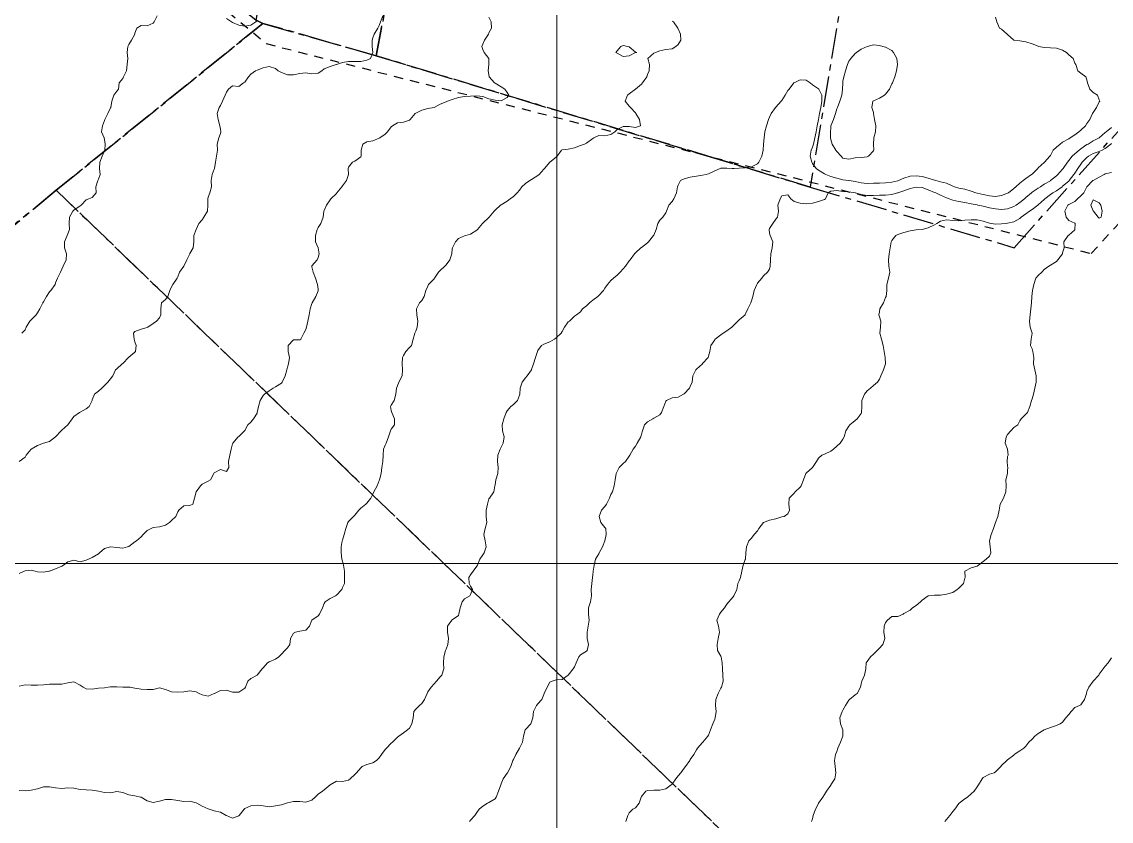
# Model space of a CAD drawing. Header units: centimetres. Extents: x 0 to 642158, y -847 to 649707.
# Drawn here: x 617723 to 617812.2, y 621366.3 to 621431.8 of the extents above; entities that cross this region are included whole.
import ezdxf

# ---------------------------------------------------------------- set-up
doc = ezdxf.new("R2010")
doc.units = ezdxf.units.CM
doc.header["$MEASUREMENT"] = 0
doc.linetypes.add('CENTERX2', pattern=[4, 2.5, -0.5, 0.5, -0.5])
doc.linetypes.add('JIS_02_0.7', pattern=[1.35, 0.75, -0.6])
for name, color, linetype, lineweight in [('MEV_grille', 254, 'Continuous', 9), ('WAL_parcellaire agricole', 7, 'JIS_02_0.7', 25), ('WAL_topographie 0.5', 253, 'Continuous', 20)]:
    doc.layers.add(name, color=color, linetype=linetype, lineweight=lineweight)
doc.layers.add('SPW_parcellaire cadastral', color=7, linetype='CENTERX2', lineweight=25, true_color=0xff0542)

# ---------------------------------------------------------------- blocks, each defined once
blk = doc.blocks.new('*U114')
at = {"layer": 'MEV_grille', "transparency": 33554687}
blk.add_lwpolyline([(-1338.461, 0), (1338.461, 0)], dxfattribs=at)
blk = doc.blocks.new('*U115')
at = {"layer": 'MEV_grille', "color": 0, "linetype": 'ByBlock', "lineweight": -2, "transparency": 16777216}
blk.add_blockref('*U114', (0, -1000), dxfattribs=at)
blk = doc.blocks.new('*U112')
at = {"layer": 'MEV_grille', "transparency": 33554687}
blk.add_lwpolyline([(0, 1825.476), (0, -1825.476)], dxfattribs=at)
blk = doc.blocks.new('*U113')
at = {"layer": 'MEV_grille', "color": 0, "linetype": 'ByBlock', "lineweight": -2, "transparency": 16777216}
blk.add_blockref('*U112', (2400, 0), dxfattribs=at)

msp = doc.modelspace()

# ---------------------------------------------------------------- linework, layer by layer
at = {"layer": 'SPW_parcellaire cadastral'}
for points in [[(617754.689, 621443.089), (617752.017, 621428.975), (617742.731, 621431.634), (617742.167, 621431.889), (617748.079, 621462.241), (617748.593, 621464.71), (617749.503, 621469.075), (617752.444, 621483.532), (617753.226, 621487.818), (617763.128, 621485.878), (617762.247, 621481.616), (617760.211, 621471.358), (617759.829, 621469.886), (617756.803, 621454.995), (617756.2, 621451.728), (617754.689, 621443.089)], [(617728.455, 621442.869), (617732.699, 621439.589), (617737.382, 621435.773), (617742.167, 621431.889), (617742.731, 621431.634), (617725.797, 621417.96), (617686.905, 621385.935), (617671.264, 621373.869), (617638.572, 621396.229), (617639.856, 621397.73), (617646.887, 621405.946), (617656.813, 621417.441), (617695.568, 621458.837), (617698.37, 621461.641), (617701.863, 621465.002), (617707.053, 621460.58), (617728.455, 621442.869)], [(617790.399, 621435.162), (617787.555, 621418.224), (617752.017, 621428.975), (617754.689, 621443.089), (617762.453, 621441.446), (617762.355, 621440.907), (617784.017, 621436.372), (617790.399, 621435.162)], [(617816.476, 621424.898), (617824.508, 621422.923), (617835.723, 621420.454), (617825.541, 621409.239), (617873.84, 621362.678), (617865.111, 621360.284), (617852.456, 621347.075), (617846.28, 621339.575), (617837.643, 621329.177), (617835.251, 621327.391), (617833.282, 621314.509), (617725.797, 621417.96), (617742.731, 621431.634), (617752.017, 621428.975), (617787.555, 621418.224), (617804.281, 621413.257), (617815.004, 621425.259), (617816.184, 621424.984), (617816.476, 621424.898)], [(617833.282, 621314.509), (617831.385, 621309.286), (617826.794, 621300.171), (617819.413, 621291.278), (617807.259, 621275.414), (617686.905, 621385.935), (617725.797, 621417.96), (617833.282, 621314.509)]]:
    msp.add_lwpolyline(points, dxfattribs=at)
at = {"layer": 'WAL_parcellaire agricole'}
msp.add_lwpolyline([(617639.105, 621395.562), (617701.546, 621464.593), (617743, 621429.973), (617810.601, 621412.782), (617820.3, 621423.383), (617863.4, 621413.488), (617857.807, 621359.988), (617848.475, 621344.987), (617838.11, 621335.685), (617831.41, 621334.285), (617828.01, 621331.684), (617829.313, 621312.985), (617819.815, 621297.65), (617804.15, 621279.649), (617798.652, 621284.58), (617770.147, 621309.644), (617708.807, 621366.47), (617686.805, 621384.967), (617679.506, 621377.967), (617672.807, 621373.966), (617639.105, 621395.562)], dxfattribs=at)
at = {"layer": 'WAL_topographie 0.5'}
for points in [[(617752.566, 621432.25), (617752.372, 621431.75), (617752.25, 621431.45), (617752.152, 621431.25), (617751.854, 621430.75), (617751.75, 621430.452), (617751.675, 621430.25), (617751.684, 621429.75), (617751.741, 621429.25), (617751.537, 621428.75), (617751.25, 621428.607), (617750.75, 621428.515), (617750.25, 621428.496), (617749.75, 621428.503), (617749.25, 621428.429), (617748.75, 621428.256), (617748.724, 621428.25), (617748.25, 621428.089), (617747.75, 621427.897), (617747.547, 621427.75), (617747.25, 621427.554), (617746.75, 621427.496), (617746.25, 621427.57), (617745.75, 621427.523), (617745.25, 621427.407), (617744.75, 621427.426), (617744.25, 621427.613), (617743.992, 621427.75), (617743.75, 621427.945), (617743.25, 621428.089), (617742.75, 621427.983), (617742.25, 621427.803), (617742.125, 621427.75), (617741.75, 621427.477), (617741.55, 621427.25), (617741.25, 621426.821), (617741.146, 621426.75), (617740.75, 621426.471), (617740.25, 621426.508), (617739.91, 621426.25), (617739.75, 621426), (617739.642, 621425.75), (617739.417, 621425.25), (617739.25, 621424.917), (617739.146, 621424.75), (617738.983, 621424.25), (617739.065, 621423.75), (617739.214, 621423.25), (617739.25, 621422.964), (617739.275, 621422.75), (617739.25, 621422.614), (617739.107, 621422.25), (617738.97, 621421.75), (617739.01, 621421.25), (617738.917, 621420.75), (617738.845, 621420.25), (617738.771, 621419.75), (617738.75, 621419.694), (617738.576, 621419.25), (617738.49, 621418.75), (617738.522, 621418.25), (617738.393, 621417.75), (617738.25, 621417.397), (617738.205, 621417.25), (617738.214, 621416.75), (617738.183, 621416.25), (617737.88, 621415.75), (617737.75, 621415.526), (617737.474, 621415.25), (617737.25, 621414.75), (617737.25, 621414.75), (617737.083, 621414.25), (617737.063, 621413.75), (617737.018, 621413.25), (617736.75, 621412.772), (617736.736, 621412.75), (617736.495, 621412.25), (617736.25, 621411.75), (617736.25, 621411.75), (617735.896, 621411.25), (617735.75, 621410.882), (617735.693, 621410.75), (617735.345, 621410.25), (617735.25, 621410.056), (617735.112, 621409.75), (617734.935, 621409.25), (617734.75, 621409.012), (617734.426, 621408.75), (617734.356, 621408.25), (617734.36, 621407.75), (617734.25, 621407.513), (617734.023, 621407.25), (617733.75, 621407.056), (617733.298, 621406.75), (617733.25, 621406.715), (617732.75, 621406.576), (617732.25, 621406.385), (617732.125, 621406.25), (617732.188, 621405.75), (617732.25, 621405.544), (617732.356, 621405.25), (617732.297, 621404.75), (617732.25, 621404.709), (617731.75, 621404.284), (617731.722, 621404.25), (617731.25, 621403.778), (617731.206, 621403.75), (617730.75, 621403.32), (617730.661, 621403.25), (617730.43, 621402.75), (617730.25, 621402.513), (617730.033, 621402.25), (617729.75, 621401.979), (617729.53, 621401.75), (617729.25, 621401.491), (617728.94, 621401.25), (617728.75, 621400.806), (617728.731, 621400.75), (617728.488, 621400.25), (617728.25, 621400.05), (617727.75, 621399.776), (617727.71, 621399.75), (617727.25, 621399.439), (617727.091, 621399.25), (617726.75, 621398.75), (617726.75, 621398.75), (617726.25, 621398.321), (617726.191, 621398.25), (617725.75, 621397.75), (617725.75, 621397.75), (617725.25, 621397.378), (617724.75, 621397.25), (617724.75, 621397.25), (617724.25, 621397.063), (617723.75, 621396.765), (617723.731, 621396.75), (617723.343, 621396.25), (617723.25, 621396.094), (617722.75, 621395.75)], [(617802.75, 621432.15), (617802.85, 621431.75), (617803.071, 621431.25), (617803.25, 621431.164), (617803.712, 621430.75), (617803.75, 621430.722), (617804.25, 621430.269), (617804.296, 621430.25), (617804.75, 621430.201), (617805.25, 621430.115), (617805.75, 621429.953), (617806.25, 621429.765), (617806.306, 621429.75), (617806.75, 621429.664), (617807.25, 621429.64), (617807.75, 621429.602), (617808.25, 621429.437), (617808.558, 621429.25), (617808.75, 621429.062), (617809.112, 621428.75), (617809.25, 621428.375), (617809.326, 621428.25), (617809.492, 621427.75), (617809.75, 621427.548), (617810.167, 621427.25), (617810.25, 621427), (617810.304, 621426.75), (617810.495, 621426.25), (617810.75, 621425.977), (617811.12, 621425.75), (617811.25, 621425.361), (617811.298, 621425.25), (617811.25, 621425.202), (617811.024, 621424.75), (617810.75, 621424.324), (617810.711, 621424.25), (617810.483, 621423.75), (617810.25, 621423.441), (617810.121, 621423.25), (617809.75, 621422.886), (617809.593, 621422.75), (617809.25, 621422.494), (617808.878, 621422.25), (617808.75, 621422.184), (617808.25, 621421.892), (617808.054, 621421.75), (617807.75, 621421.497), (617807.487, 621421.25), (617807.25, 621420.81), (617807.215, 621420.75), (617806.775, 621420.25), (617806.75, 621420.228), (617806.25, 621419.794), (617806.215, 621419.75), (617805.75, 621419.285), (617805.715, 621419.25), (617805.25, 621418.93), (617805.022, 621418.75), (617804.75, 621418.553), (617804.416, 621418.25), (617804.25, 621418.095), (617803.811, 621417.75), (617803.75, 621417.715), (617803.25, 621417.545), (617802.75, 621417.461), (617802.25, 621417.5), (617801.75, 621417.616), (617801.25, 621417.723), (617801.136, 621417.75), (617800.75, 621417.882), (617800.25, 621418.042), (617799.75, 621418.141), (617799.399, 621418.25), (617799.25, 621418.301), (617798.75, 621418.532), (617798.25, 621418.665), (617797.857, 621418.75), (617797.75, 621418.776), (617797.25, 621418.944), (617796.75, 621419.084), (617796.25, 621419.152), (617795.75, 621419.106), (617795.25, 621418.939), (617794.8, 621418.75), (617794.75, 621418.733), (617794.25, 621418.623), (617793.75, 621418.559), (617793.25, 621418.552), (617792.75, 621418.538), (617792.25, 621418.508), (617791.75, 621418.57), (617791.25, 621418.689), (617790.767, 621418.75), (617790.75, 621418.752), (617790.25, 621418.825), (617789.75, 621418.941), (617789.25, 621419.091), (617788.849, 621419.25), (617788.75, 621419.304), (617788.25, 621419.595), (617788.052, 621419.75), (617787.75, 621420.159), (617787.693, 621420.25), (617787.572, 621420.75), (617787.662, 621421.25), (617787.75, 621421.48), (617787.831, 621421.75), (617787.956, 621422.25), (617788.058, 621422.75), (617788.146, 621423.25), (617788.248, 621423.75), (617788.25, 621423.758), (617788.346, 621424.25), (617788.45, 621424.75), (617788.515, 621425.25), (617788.513, 621425.75), (617788.276, 621426.25), (617788.25, 621426.278), (617787.75, 621426.591), (617787.559, 621426.75), (617787.25, 621426.989), (617786.75, 621427), (617786.25, 621426.758), (617786.242, 621426.75), (617785.837, 621426.25), (617785.75, 621426.14), (617785.531, 621425.75), (617785.25, 621425.316), (617785.194, 621425.25), (617784.75, 621424.773), (617784.724, 621424.75), (617784.37, 621424.25), (617784.25, 621423.95), (617784.161, 621423.75), (617783.99, 621423.25), (617783.858, 621422.75), (617783.789, 621422.25), (617783.75, 621421.75), (617783.75, 621421.75), (617783.719, 621421.25), (617783.622, 621420.75), (617783.362, 621420.25), (617783.25, 621420.126), (617782.75, 621419.867), (617782.25, 621419.798), (617781.75, 621419.768), (617781.35, 621419.75), (617781.25, 621419.745), (617781.167, 621419.75), (617780.75, 621419.77), (617780.25, 621419.763), (617780.208, 621419.75), (617779.75, 621419.554), (617779.25, 621419.301), (617779.046, 621419.25), (617778.75, 621419.192), (617778.25, 621419.123), (617777.75, 621419.03), (617777.25, 621418.898), (617776.955, 621418.75), (617776.75, 621418.375), (617776.705, 621418.25), (617776.627, 621417.75), (617776.408, 621417.25), (617776.25, 621417.036), (617775.995, 621416.75), (617775.801, 621416.25), (617775.75, 621416.118), (617775.491, 621415.75), (617775.25, 621415.509), (617775.083, 621415.25), (617774.959, 621414.75), (617774.75, 621414.276), (617774.738, 621414.25), (617774.323, 621413.75), (617774.25, 621413.653), (617773.75, 621413.285), (617773.685, 621413.25), (617773.25, 621412.833), (617773.187, 621412.75), (617772.811, 621412.25), (617772.75, 621412.179), (617772.426, 621411.75), (617772.25, 621411.518), (617772, 621411.25), (617771.75, 621411), (617771.45, 621410.75), (617771.25, 621410.571), (617770.977, 621410.25), (617770.75, 621409.937), (617770.635, 621409.75), (617770.25, 621409.333), (617770.171, 621409.25), (617769.75, 621408.948), (617769.494, 621408.75), (617769.25, 621408.487), (617768.904, 621408.25), (617768.75, 621408), (617768.417, 621407.75), (617768.25, 621407.659), (617767.841, 621407.25), (617767.75, 621407.181), (617767.438, 621406.75), (617767.25, 621406.393), (617767.162, 621406.25), (617766.75, 621405.861), (617766.625, 621405.75), (617766.25, 621405.532), (617765.75, 621405.346), (617765.558, 621405.25), (617765.25, 621404.829), (617765.218, 621404.75), (617765.074, 621404.25), (617764.909, 621403.75), (617764.75, 621403.286), (617764.74, 621403.25), (617764.375, 621402.75), (617764.25, 621402.607), (617763.977, 621402.25), (617763.81, 621401.75), (617763.773, 621401.25), (617763.75, 621401.183), (617763.588, 621400.75), (617763.25, 621400.404), (617763.036, 621400.25), (617762.75, 621399.902), (617762.667, 621399.75), (617762.458, 621399.25), (617762.336, 621398.75), (617762.368, 621398.25), (617762.506, 621397.75), (617762.417, 621397.25), (617762.25, 621396.911), (617762.168, 621396.75), (617761.971, 621396.25), (617761.945, 621395.75), (617762, 621395.25), (617761.987, 621394.75), (617761.828, 621394.25), (617761.75, 621393.833), (617761.736, 621393.75), (617761.643, 621393.25), (617761.287, 621392.75), (617761.25, 621392.673), (617761.125, 621392.25), (617761.031, 621391.75), (617761.022, 621391.25), (617761.069, 621390.75), (617760.936, 621390.25), (617760.837, 621389.75), (617760.947, 621389.25), (617761.033, 621388.75), (617760.845, 621388.25), (617760.75, 621388.107), (617760.506, 621387.75), (617760.311, 621387.25), (617760.25, 621387.161), (617759.97, 621386.75), (617759.75, 621386.469), (617759.613, 621386.25), (617759.635, 621385.75), (617759.75, 621385.536), (617759.896, 621385.25), (617759.75, 621384.85), (617759.679, 621384.75), (617759.25, 621384.485), (617759.064, 621384.25), (617758.903, 621383.75), (617758.788, 621383.25), (617758.75, 621383.132), (617758.25, 621382.778), (617758.197, 621382.75), (617757.864, 621382.25), (617757.85, 621381.75), (617757.924, 621381.25), (617757.87, 621380.75), (617757.75, 621380.375), (617757.697, 621380.25), (617757.565, 621379.75), (617757.531, 621379.25), (617757.552, 621378.75), (617757.383, 621378.25), (617757.25, 621378.099), (617756.944, 621377.75), (617756.75, 621377.518), (617756.506, 621377.25), (617756.25, 621376.867), (617756.179, 621376.75), (617755.963, 621376.25), (617755.75, 621375.917), (617755.558, 621375.75), (617755.25, 621375.464), (617755.107, 621375.25), (617755.033, 621374.75), (617754.942, 621374.25), (617754.75, 621373.891), (617754.577, 621373.75), (617754.25, 621373.514), (617753.854, 621373.25), (617753.75, 621373.161), (617753.354, 621372.75), (617753.25, 621372.667), (617752.865, 621372.25), (617752.75, 621372.145), (617752.452, 621371.75), (617752.25, 621371.455), (617752.034, 621371.25), (617751.75, 621371.063), (617751.25, 621370.931), (617750.875, 621370.75), (617750.75, 621370.641), (617750.403, 621370.25), (617750.25, 621370.097), (617749.893, 621369.75), (617749.75, 621369.628), (617749.25, 621369.523), (617748.75, 621369.55), (617748.25, 621369.25), (617748.25, 621369.25), (617747.75, 621368.846), (617747.603, 621368.75), (617747.25, 621368.5), (617747, 621368.25), (617746.75, 621368), (617746.25, 621367.845), (617745.75, 621367.885), (617745.25, 621367.887), (617744.75, 621367.785), (617744.65, 621367.75), (617744.25, 621367.621), (617743.75, 621367.53), (617743.25, 621367.45), (617742.75, 621367.523), (617742.25, 621367.603), (617741.75, 621367.53), (617741.25, 621367.33), (617741.183, 621367.25), (617740.782, 621366.75), (617740.75, 621366.721), (617740.25, 621366.519), (617739.75, 621366.736), (617739.726, 621366.75), (617739.25, 621367.013), (617738.75, 621367.131), (617738.333, 621367.25), (617738.25, 621367.285), (617737.75, 621367.507), (617737.322, 621367.75), (617737.25, 621367.788), (617736.75, 621367.92), (617736.25, 621367.896), (617735.75, 621367.971), (617735.25, 621368.05), (617734.75, 621368.05), (617734.25, 621367.924), (617733.75, 621367.818), (617733.25, 621367.95), (617732.75, 621368.236), (617732.688, 621368.25), (617732.25, 621368.342), (617731.75, 621368.45), (617731.25, 621368.625), (617730.75, 621368.703), (617730.25, 621368.607), (617729.75, 621368.625), (617729.25, 621368.75), (617729.25, 621368.75), (617728.75, 621368.816), (617728.25, 621368.856), (617727.75, 621368.885), (617727.25, 621368.975), (617726.75, 621369.009), (617726.25, 621368.944), (617725.75, 621369), (617725.25, 621369.102), (617724.75, 621369.095), (617724.25, 621368.933), (617723.75, 621368.806), (617723.25, 621368.774), (617722.75, 621368.783)], [(617761.25, 621432.131), (617761.424, 621431.75), (617761.454, 621431.25), (617761.25, 621430.868), (617761.213, 621430.75), (617760.895, 621430.25), (617760.75, 621429.923), (617760.667, 621429.75), (617760.75, 621429.493), (617760.87, 621429.25), (617761.237, 621428.75), (617761.245, 621428.25), (617761.2, 621427.75), (617761.25, 621427.432), (617761.277, 621427.25), (617761.703, 621426.75), (617761.75, 621426.723), (617762.25, 621426.447), (617762.545, 621426.25), (617762.75, 621425.963), (617762.877, 621425.75), (617762.75, 621425.55), (617762.25, 621425.299), (617761.75, 621425.335), (617761.25, 621425.462), (617760.75, 621425.632), (617760.25, 621425.701), (617759.75, 621425.662), (617759.25, 621425.634), (617758.75, 621425.552), (617758.25, 621425.394), (617757.86, 621425.25), (617757.75, 621425.208), (617757.25, 621425.013), (617756.774, 621424.75), (617756.75, 621424.737), (617756.25, 621424.65), (617755.75, 621424.515), (617755.25, 621424.286), (617755.194, 621424.25), (617754.809, 621423.75), (617754.75, 621423.706), (617754.25, 621423.53), (617753.75, 621423.481), (617753.359, 621423.25), (617753.25, 621423.15), (617752.938, 621422.75), (617752.75, 621422.556), (617752.298, 621422.25), (617752.25, 621422.225), (617751.75, 621422.012), (617751.25, 621421.926), (617750.917, 621421.75), (617750.781, 621421.25), (617750.781, 621420.75), (617750.75, 621420.7), (617750.25, 621420.331), (617750.083, 621420.25), (617749.75, 621419.865), (617749.707, 621419.75), (617749.733, 621419.25), (617749.577, 621418.75), (617749.25, 621418.325), (617749.2, 621418.25), (617748.791, 621417.75), (617748.75, 621417.706), (617748.307, 621417.25), (617748.25, 621417.181), (617747.929, 621416.75), (617747.75, 621416.313), (617747.726, 621416.25), (617747.657, 621415.75), (617747.474, 621415.25), (617747.25, 621414.923), (617747.163, 621414.75), (617747.026, 621414.25), (617747.032, 621413.75), (617747.25, 621413.25), (617747.25, 621413.25), (617747.348, 621412.75), (617747.25, 621412.442), (617747.164, 621412.25), (617746.75, 621411.77), (617746.737, 621411.75), (617746.75, 621411.688), (617746.847, 621411.25), (617747.05, 621410.75), (617747.207, 621410.25), (617747.25, 621409.85), (617747.259, 621409.75), (617747.25, 621409.717), (617747.075, 621409.25), (617746.776, 621408.75), (617746.75, 621408.691), (617746.611, 621408.25), (617746.508, 621407.75), (617746.414, 621407.25), (617746.291, 621406.75), (617746.25, 621406.568), (617746.091, 621406.25), (617745.827, 621405.75), (617745.75, 621405.718), (617745.25, 621405.702), (617744.813, 621405.25), (617744.81, 621404.75), (617744.898, 621404.25), (617744.839, 621403.75), (617744.75, 621403.483), (617744.688, 621403.25), (617744.548, 621402.75), (617744.32, 621402.25), (617744.25, 621402.146), (617743.75, 621401.87), (617743.583, 621401.75), (617743.25, 621401.543), (617742.864, 621401.25), (617742.75, 621401.154), (617742.494, 621400.75), (617742.373, 621400.25), (617742.266, 621399.75), (617742.25, 621399.715), (617741.956, 621399.25), (617741.75, 621398.962), (617741.491, 621398.75), (617741.25, 621398.286), (617741.228, 621398.25), (617740.75, 621397.792), (617740.702, 621397.75), (617740.266, 621397.25), (617740.25, 621397.194), (617740.125, 621396.75), (617740.007, 621396.25), (617739.917, 621395.75), (617739.926, 621395.25), (617739.75, 621394.934), (617739.25, 621395.1), (617738.75, 621394.821), (617738.714, 621394.75), (617738.426, 621394.25), (617738.25, 621394.13), (617737.75, 621393.875), (617737.607, 621393.75), (617737.25, 621393.25), (617737.25, 621393.25), (617737.119, 621392.75), (617737, 621392.25), (617736.75, 621392.125), (617736.25, 621392.114), (617735.85, 621391.75), (617735.75, 621391.625), (617735.583, 621391.25), (617735.25, 621390.917), (617735.073, 621390.75), (617734.75, 621390.538), (617734.25, 621390.4), (617733.75, 621390.328), (617733.571, 621390.25), (617733.25, 621390.077), (617732.923, 621389.75), (617732.75, 621389.57), (617732.369, 621389.25), (617732.25, 621389.172), (617731.75, 621388.792), (617731.643, 621388.75), (617731.25, 621388.653), (617730.75, 621388.686), (617730.25, 621388.75), (617729.75, 621388.609), (617729.339, 621388.25), (617729.25, 621388.184), (617728.75, 621387.867), (617728.444, 621387.75), (617728.25, 621387.647), (617727.75, 621387.515), (617727.25, 621387.659), (617726.75, 621387.515), (617726.404, 621387.25), (617726.25, 621387.159), (617725.75, 621386.943), (617725.25, 621386.764), (617725.2, 621386.75), (617724.75, 621386.665), (617724.25, 621386.696), (617724.062, 621386.75), (617723.75, 621386.846), (617723.25, 621386.778), (617723.171, 621386.75), (617722.75, 621386.555)], [(617734.064, 621432.25), (617733.82, 621431.75), (617733.75, 621431.644), (617733.25, 621431.431), (617732.75, 621431.444), (617732.397, 621431.25), (617732.25, 621430.833), (617732.233, 621430.75), (617731.967, 621430.25), (617731.75, 621429.908), (617731.675, 621429.75), (617731.616, 621429.25), (617731.655, 621428.75), (617731.621, 621428.25), (617731.542, 621427.75), (617731.318, 621427.25), (617731.25, 621427.113), (617730.942, 621426.75), (617730.909, 621426.25), (617730.75, 621426.066), (617730.51, 621425.75), (617730.353, 621425.25), (617730.262, 621424.75), (617730.25, 621424.725), (617730.013, 621424.25), (617729.783, 621423.75), (617729.75, 621423.662), (617729.583, 621423.25), (617729.518, 621422.75), (617729.712, 621422.25), (617729.75, 621422.113), (617729.812, 621421.75), (617729.774, 621421.25), (617729.75, 621421.182), (617729.556, 621420.75), (617729.367, 621420.25), (617729.348, 621419.75), (617729.39, 621419.25), (617729.25, 621418.861), (617729.193, 621418.75), (617729.032, 621418.25), (617729.064, 621417.75), (617728.75, 621417.371), (617728.481, 621417.25), (617728.25, 621417.164), (617727.836, 621416.75), (617727.75, 621416.694), (617727.25, 621416.337), (617727.17, 621416.25), (617726.88, 621415.75), (617726.859, 621415.25), (617726.877, 621414.75), (617726.75, 621414.4), (617726.693, 621414.25), (617726.477, 621413.75), (617726.477, 621413.25), (617726.625, 621412.75), (617726.622, 621412.25), (617726.372, 621411.75), (617726.25, 621411.5), (617726.135, 621411.25), (617725.895, 621410.75), (617725.75, 621410.369), (617725.699, 621410.25), (617725.342, 621409.75), (617725.25, 621409.647), (617724.995, 621409.25), (617724.75, 621408.831), (617724.712, 621408.75), (617724.464, 621408.25), (617724.25, 621407.909), (617724.142, 621407.75), (617723.75, 621407.358), (617723.625, 621407.25), (617723.342, 621406.75), (617723.25, 621406.538), (617722.972, 621406.25)], [(617742.25, 621431.853), (617742.154, 621431.75), (617741.75, 621431.485), (617741.25, 621431.409), (617740.75, 621431.497), (617740.25, 621431.701), (617740.155, 621431.75), (617739.75, 621432.029)], [(617776.25, 621431.811), (617776.375, 621431.75), (617776.731, 621431.25), (617776.75, 621431.197), (617776.952, 621430.75), (617776.978, 621430.25), (617776.75, 621429.911), (617776.565, 621429.75), (617776.25, 621429.552), (617775.75, 621429.5), (617775.25, 621429.372), (617774.893, 621429.25), (617774.75, 621429.193), (617774.28, 621428.75), (617774.4, 621428.25), (617774.365, 621427.75), (617774.25, 621427.434), (617774.176, 621427.25), (617773.824, 621426.75), (617773.75, 621426.663), (617773.25, 621426.25), (617773.25, 621426.25), (617772.75, 621425.854), (617772.615, 621425.75), (617772.412, 621425.25), (617772.75, 621424.841), (617772.838, 621424.75), (617773.25, 621424.298), (617773.287, 621424.25), (617773.574, 621423.75), (617773.663, 621423.25), (617773.25, 621423.112), (617772.75, 621423.182), (617772.25, 621423.196), (617771.75, 621422.932), (617771.561, 621422.75), (617771.25, 621422.521), (617770.75, 621422.417), (617770.25, 621422.452), (617769.854, 621422.25), (617769.75, 621422.193), (617769.25, 621421.826), (617769.083, 621421.75), (617768.75, 621421.637), (617768.25, 621421.447), (617767.75, 621421.336), (617767.25, 621421.268), (617767.206, 621421.25), (617766.833, 621420.75), (617766.75, 621420.659), (617766.25, 621420.25), (617766.25, 621420.25), (617765.797, 621419.75), (617765.75, 621419.698), (617765.368, 621419.25), (617765.25, 621419.173), (617764.75, 621418.85), (617764.601, 621418.75), (617764.25, 621418.514), (617763.948, 621418.25), (617763.75, 621417.979), (617763.55, 621417.75), (617763.25, 621417.457), (617762.984, 621417.25), (617762.75, 621417.067), (617762.25, 621416.777), (617762.204, 621416.75), (617761.75, 621416.333), (617761.681, 621416.25), (617761.28, 621415.75), (617761.25, 621415.717), (617760.75, 621415.264), (617760.732, 621415.25), (617760.311, 621414.75), (617760.25, 621414.691), (617759.75, 621414.371), (617759.35, 621414.25), (617759.25, 621414.221), (617758.75, 621414.009), (617758.516, 621413.75), (617758.264, 621413.25), (617758.25, 621413.167), (617758.197, 621412.75), (617758.043, 621412.25), (617757.75, 621411.85), (617757.646, 621411.75), (617757.25, 621411.401), (617757.128, 621411.25), (617756.788, 621410.75), (617756.75, 621410.712), (617756.311, 621410.25), (617756.25, 621410.118), (617756.079, 621409.75), (617755.956, 621409.25), (617755.75, 621408.932), (617755.55, 621408.75), (617755.307, 621408.25), (617755.352, 621407.75), (617755.42, 621407.25), (617755.362, 621406.75), (617755.25, 621406.426), (617755.191, 621406.25), (617755.036, 621405.75), (617754.893, 621405.25), (617754.75, 621405.071), (617754.452, 621404.75), (617754.25, 621404.423), (617754.17, 621404.25), (617754.135, 621403.75), (617754.17, 621403.25), (617754.141, 621402.75), (617753.871, 621402.25), (617753.75, 621401.942), (617753.687, 621401.75), (617753.62, 621401.25), (617753.477, 621400.75), (617753.25, 621400.355), (617753.173, 621400.25), (617753.25, 621399.917), (617753.287, 621399.75), (617753.516, 621399.25), (617753.519, 621398.75), (617753.25, 621398.382), (617753.174, 621398.25), (617753.014, 621397.75), (617752.839, 621397.25), (617752.75, 621397.094), (617752.605, 621396.75), (617752.58, 621396.25), (617752.552, 621395.75), (617752.472, 621395.25), (617752.408, 621394.75), (617752.288, 621394.25), (617752.25, 621394.175), (617752.087, 621393.75), (617751.83, 621393.25), (617751.75, 621393.059), (617751.574, 621392.75), (617751.25, 621392.336), (617751.154, 621392.25), (617750.75, 621391.932), (617750.588, 621391.75), (617750.25, 621391.333), (617750.146, 621391.25), (617749.75, 621390.837), (617749.685, 621390.75), (617749.524, 621390.25), (617749.393, 621389.75), (617749.25, 621389.306), (617749.235, 621389.25), (617749.147, 621388.75), (617749.147, 621388.25), (617749.192, 621387.75), (617749.25, 621387.571), (617749.329, 621387.25), (617749.42, 621386.75), (617749.405, 621386.25), (617749.411, 621385.75), (617749.25, 621385.429), (617749.189, 621385.25), (617748.75, 621384.788), (617748.679, 621384.75), (617748.25, 621384.525), (617747.827, 621384.25), (617747.75, 621384.107), (617747.611, 621383.75), (617747.38, 621383.25), (617747.25, 621383.104), (617746.75, 621382.75), (617746.75, 621382.75), (617746.538, 621382.25), (617746.25, 621381.937), (617745.75, 621381.835), (617745.404, 621381.75), (617745.25, 621381.673), (617745, 621381.25), (617744.933, 621380.75), (617744.75, 621380.488), (617744.523, 621380.25), (617744.25, 621379.95), (617744.028, 621379.75), (617743.75, 621379.55), (617743.25, 621379.338), (617743.119, 621379.25), (617742.75, 621378.845), (617742.667, 621378.75), (617742.25, 621378.25), (617742.25, 621378.25), (617741.75, 621377.954), (617741.488, 621377.75), (617741.297, 621377.25), (617741.25, 621377.182), (617740.75, 621376.843), (617740.25, 621376.853), (617739.75, 621377.006), (617739.25, 621376.993), (617738.776, 621376.75), (617738.75, 621376.734), (617738.25, 621376.514), (617737.75, 621376.633), (617737.521, 621376.75), (617737.25, 621376.875), (617736.75, 621376.944), (617736.25, 621376.864), (617735.75, 621376.847), (617735.25, 621376.875), (617734.75, 621377.068), (617734.25, 621377.2), (617733.75, 621377.065), (617733.25, 621377.063), (617732.75, 621377.099), (617732.25, 621377.174), (617731.841, 621377.25), (617731.75, 621377.266), (617731.25, 621377.25), (617731.25, 621377.25), (617731.25, 621377.25), (617730.75, 621377.276), (617730.25, 621377.282), (617730.05, 621377.25), (617729.75, 621377.203), (617729.25, 621377.178), (617728.75, 621377.09), (617728.25, 621377.113), (617727.992, 621377.25), (617727.75, 621377.424), (617727.25, 621377.703), (617726.75, 621377.615), (617726.25, 621377.505), (617725.75, 621377.505), (617725.25, 621377.495), (617724.75, 621377.448), (617724.25, 621377.412), (617723.75, 621377.431), (617723.25, 621377.46), (617722.75, 621377.327)], [(617773.25, 621429.234), (617773.375, 621429.25), (617773.25, 621429.269), (617772.75, 621429.702), (617772.639, 621429.75), (617772.25, 621429.814), (617772.066, 621429.75), (617771.75, 621429.375), (617771.645, 621429.25), (617771.75, 621429.179), (617772.25, 621428.922), (617772.75, 621428.962), (617773.25, 621429.234)], [(617792.345, 621420.75), (617792.25, 621420.693), (617791.75, 621420.638), (617791.25, 621420.621), (617790.75, 621420.515), (617790.25, 621420.589), (617790.105, 621420.75), (617789.75, 621421.143), (617789.669, 621421.25), (617789.363, 621421.75), (617789.25, 621422.118), (617789.238, 621422.25), (617789.226, 621422.75), (617789.25, 621423.075), (617789.273, 621423.25), (617789.477, 621423.75), (617789.656, 621424.25), (617789.75, 621424.629), (617789.802, 621424.75), (617790.001, 621425.25), (617790.15, 621425.75), (617790.214, 621426.25), (617790.237, 621426.75), (617790.25, 621426.89), (617790.315, 621427.25), (617790.451, 621427.75), (617790.621, 621428.25), (617790.75, 621428.525), (617790.909, 621428.75), (617791.25, 621429.155), (617791.37, 621429.25), (617791.75, 621429.529), (617792.25, 621429.75), (617792.25, 621429.75), (617792.75, 621429.873), (617793.25, 621429.825), (617793.513, 621429.75), (617793.75, 621429.682), (617794.25, 621429.397), (617794.403, 621429.25), (617794.667, 621428.75), (617794.736, 621428.25), (617794.642, 621427.75), (617794.496, 621427.25), (617794.302, 621426.75), (617794.25, 621426.689), (617794.056, 621426.25), (617793.75, 621425.825), (617793.661, 621425.75), (617793.25, 621425.497), (617792.75, 621425.288), (617792.706, 621425.25), (617792.611, 621424.75), (617792.75, 621424.333), (617792.77, 621424.25), (617792.844, 621423.75), (617792.939, 621423.25), (617792.917, 621422.75), (617792.775, 621422.25), (617792.766, 621421.75), (617792.78, 621421.25), (617792.75, 621421.179), (617792.345, 621420.75)], [(617812.25, 621423.11), (617811.827, 621422.75), (617811.75, 621422.68), (617811.25, 621422.252), (617811.247, 621422.25), (617810.75, 621422.001), (617810.343, 621421.75), (617810.25, 621421.7), (617809.75, 621421.354), (617809.612, 621421.25), (617809.25, 621420.939), (617809.046, 621420.75), (617808.75, 621420.39), (617808.642, 621420.25), (617808.296, 621419.75), (617808.25, 621419.688), (617807.854, 621419.25), (617807.75, 621419.152), (617807.256, 621418.75), (617807.25, 621418.746), (617806.75, 621418.45), (617806.436, 621418.25), (617806.25, 621418.13), (617805.75, 621417.798), (617805.69, 621417.75), (617805.25, 621417.365), (617805.128, 621417.25), (617804.75, 621416.948), (617804.459, 621416.75), (617804.25, 621416.626), (617803.75, 621416.45), (617803.25, 621416.397), (617802.75, 621416.436), (617802.25, 621416.531), (617801.75, 621416.657), (617801.318, 621416.75), (617801.25, 621416.764), (617800.75, 621416.847), (617800.25, 621416.949), (617799.75, 621417.034), (617799.25, 621417.139), (617798.944, 621417.25), (617798.75, 621417.333), (617798.25, 621417.555), (617797.852, 621417.75), (617797.75, 621417.79), (617797.25, 621418.006), (617796.75, 621418.186), (617796.25, 621418.228), (617795.75, 621418.115), (617795.25, 621417.925), (617794.75, 621417.755), (617794.726, 621417.75), (617794.25, 621417.605), (617793.75, 621417.572), (617793.25, 621417.56), (617792.75, 621417.521), (617792.25, 621417.522), (617791.75, 621417.605), (617791.271, 621417.75), (617791.25, 621417.754), (617790.75, 621417.823), (617790.25, 621417.872), (617789.75, 621417.934), (617789.25, 621417.885), (617789.039, 621417.75), (617788.826, 621417.25), (617788.75, 621417.205), (617788.25, 621417.04), (617787.75, 621416.907), (617787.25, 621416.852), (617786.75, 621416.905), (617786.25, 621417.05), (617785.991, 621417.25), (617785.75, 621417.592), (617785.25, 621417.491), (617785.098, 621417.25), (617784.925, 621416.75), (617784.967, 621416.25), (617784.886, 621415.75), (617784.75, 621415.592), (617784.518, 621415.25), (617784.25, 621414.833), (617784.221, 621414.75), (617784.25, 621414.45), (617784.298, 621414.25), (617784.5, 621413.75), (617784.444, 621413.25), (617784.345, 621412.75), (617784.316, 621412.25), (617784.299, 621411.75), (617784.25, 621411.5), (617784.083, 621411.25), (617783.75, 621410.942), (617783.618, 621410.75), (617783.25, 621410.338), (617783.212, 621410.25), (617782.969, 621409.75), (617782.86, 621409.25), (617782.75, 621408.904), (617782.697, 621408.75), (617782.45, 621408.25), (617782.25, 621407.783), (617782.23, 621407.75), (617781.75, 621407.336), (617781.636, 621407.25), (617781.25, 621406.864), (617781.15, 621406.75), (617780.75, 621406.447), (617780.44, 621406.25), (617780.25, 621406.112), (617779.773, 621405.75), (617779.75, 621405.722), (617779.435, 621405.25), (617779.347, 621404.75), (617779.25, 621404.375), (617779.218, 621404.25), (617778.75, 621403.767), (617778.734, 621403.75), (617778.25, 621403.309), (617778.194, 621403.25), (617777.956, 621402.75), (617777.897, 621402.25), (617777.75, 621401.893), (617777.681, 621401.75), (617777.25, 621401.287), (617777.202, 621401.25), (617776.75, 621401.018), (617776.25, 621400.953), (617775.809, 621400.75), (617775.75, 621400.687), (617775.591, 621400.25), (617775.399, 621399.75), (617775.25, 621399.567), (617774.75, 621399.293), (617774.67, 621399.25), (617774.25, 621398.987), (617774.006, 621398.75), (617773.825, 621398.25), (617773.75, 621397.977), (617773.697, 621397.75), (617773.404, 621397.25), (617773.25, 621397.01), (617773.079, 621396.75), (617772.798, 621396.25), (617772.75, 621396.191), (617772.431, 621395.75), (617772.25, 621395.565), (617771.913, 621395.25), (617771.75, 621394.932), (617771.687, 621394.75), (617771.595, 621394.25), (617771.51, 621393.75), (617771.365, 621393.25), (617771.25, 621393.036), (617771.122, 621392.75), (617770.884, 621392.25), (617770.75, 621392.046), (617770.464, 621391.75), (617770.294, 621391.25), (617770.417, 621390.75), (617770.75, 621390.333), (617770.815, 621390.25), (617770.852, 621389.75), (617770.75, 621389.25), (617770.75, 621389.25), (617770.548, 621388.75), (617770.282, 621388.25), (617770.25, 621388.175), (617769.992, 621387.75), (617769.875, 621387.25), (617769.801, 621386.75), (617769.75, 621386.438), (617769.728, 621386.25), (617769.683, 621385.75), (617769.638, 621385.25), (617769.647, 621384.75), (617769.561, 621384.25), (617769.396, 621383.75), (617769.413, 621383.25), (617769.45, 621382.75), (617769.385, 621382.25), (617769.294, 621381.75), (617769.302, 621381.25), (617769.41, 621380.75), (617769.3, 621380.25), (617769.25, 621380.201), (617768.75, 621379.912), (617768.62, 621379.75), (617768.389, 621379.25), (617768.25, 621378.924), (617768.163, 621378.75), (617767.75, 621378.25), (617767.75, 621378.25), (617767.25, 621377.882), (617766.75, 621377.846), (617766.438, 621377.75), (617766.25, 621377.662), (617766.024, 621377.25), (617765.785, 621376.75), (617765.75, 621376.667), (617765.583, 621376.25), (617765.25, 621375.88), (617765.158, 621375.75), (617764.903, 621375.25), (617764.85, 621374.75), (617764.75, 621374.427), (617764.671, 621374.25), (617764.25, 621373.793), (617764.224, 621373.75), (617764.086, 621373.25), (617764.004, 621372.75), (617763.75, 621372.25), (617763.75, 621372.25), (617763.444, 621371.75), (617763.25, 621371.336), (617763.207, 621371.25), (617763.05, 621370.75), (617762.781, 621370.25), (617762.75, 621370.202), (617762.424, 621369.75), (617762.25, 621369.333), (617762.219, 621369.25), (617762.044, 621368.75), (617761.843, 621368.25), (617761.75, 621368.121), (617761.25, 621367.81), (617761.139, 621367.75), (617760.75, 621367.509), (617760.462, 621367.25), (617760.25, 621366.988), (617760.089, 621366.75), (617759.75, 621366.375), (617759.644, 621366.25)], [(617812.25, 621421.787), (617812.212, 621421.75), (617811.75, 621421.38), (617811.489, 621421.25), (617811.25, 621421.141), (617810.75, 621420.964), (617810.373, 621420.75), (617810.25, 621420.653), (617809.864, 621420.25), (617809.75, 621420.105), (617809.496, 621419.75), (617809.25, 621419.369), (617809.177, 621419.25), (617808.798, 621418.75), (617808.75, 621418.701), (617808.25, 621418.284), (617808.206, 621418.25), (617807.75, 621417.924), (617807.452, 621417.75), (617807.25, 621417.604), (617806.792, 621417.25), (617806.75, 621417.21), (617806.25, 621416.773), (617806.221, 621416.75), (617805.75, 621416.38), (617805.55, 621416.25), (617805.25, 621416.022), (617804.856, 621415.75), (617804.75, 621415.654), (617804.25, 621415.364), (617803.75, 621415.266), (617803.55, 621415.25), (617803.25, 621415.213), (617802.75, 621415.171), (617802.417, 621415.25), (617802.25, 621415.278), (617801.75, 621415.433), (617801.25, 621415.539), (617800.75, 621415.551), (617800.25, 621415.508), (617799.75, 621415.47), (617799.25, 621415.486), (617798.75, 621415.55), (617798.25, 621415.425), (617797.956, 621415.25), (617797.75, 621415.122), (617797.25, 621414.878), (617796.75, 621414.75), (617796.75, 621414.75), (617796.25, 621414.713), (617795.75, 621414.629), (617795.25, 621414.503), (617794.75, 621414.331), (617794.592, 621414.25), (617794.25, 621413.856), (617794.205, 621413.75), (617794.118, 621413.25), (617794.047, 621412.75), (617793.983, 621412.25), (617794.023, 621411.75), (617794.093, 621411.25), (617793.977, 621410.75), (617793.852, 621410.25), (617793.85, 621409.75), (617793.808, 621409.25), (617793.75, 621409.171), (617793.576, 621408.75), (617793.283, 621408.25), (617793.25, 621408.001), (617793.206, 621407.75), (617793.25, 621407.583), (617793.361, 621407.25), (617793.333, 621406.75), (617793.272, 621406.25), (617793.404, 621405.75), (617793.542, 621405.25), (617793.622, 621404.75), (617793.719, 621404.25), (617793.75, 621403.75), (617793.75, 621403.75), (617793.75, 621403.75), (617793.565, 621403.25), (617793.367, 621402.75), (617793.25, 621402.5), (617793.075, 621402.25), (617792.75, 621401.967), (617792.5, 621401.75), (617792.25, 621401.523), (617792.028, 621401.25), (617791.806, 621400.75), (617791.79, 621400.25), (617791.787, 621399.75), (617791.75, 621399.681), (617791.421, 621399.25), (617791.25, 621399.088), (617790.815, 621398.75), (617790.75, 621398.632), (617790.49, 621398.25), (617790.363, 621397.75), (617790.25, 621397.583), (617790.024, 621397.25), (617789.75, 621396.993), (617789.483, 621396.75), (617789.25, 621396.591), (617788.75, 621396.338), (617788.536, 621396.25), (617788.25, 621396.015), (617788.095, 621395.75), (617787.75, 621395.25), (617787.75, 621395.25), (617787.25, 621394.785), (617787.219, 621394.75), (617787.027, 621394.25), (617786.825, 621393.75), (617786.75, 621393.637), (617786.35, 621393.25), (617786.25, 621393.135), (617785.85, 621392.75), (617785.833, 621392.25), (617785.886, 621391.75), (617785.75, 621391.469), (617785.432, 621391.25), (617785.25, 621391.205), (617784.75, 621391.05), (617784.25, 621390.942), (617783.75, 621390.75), (617783.75, 621390.75), (617783.352, 621390.25), (617783.25, 621390.071), (617782.969, 621389.75), (617782.75, 621389.459), (617782.55, 621389.25), (617782.358, 621388.75), (617782.307, 621388.25), (617782.264, 621387.75), (617782.25, 621387.712), (617782.079, 621387.25), (617781.976, 621386.75), (617781.855, 621386.25), (617781.75, 621385.969), (617781.647, 621385.75), (617781.55, 621385.25), (617781.317, 621384.75), (617781.25, 621384.67), (617780.9, 621384.25), (617780.75, 621384.046), (617780.54, 621383.75), (617780.25, 621383.404), (617780.132, 621383.25), (617779.912, 621382.75), (617780.066, 621382.25), (617780.145, 621381.75), (617780.026, 621381.25), (617779.946, 621380.75), (617779.983, 621380.25), (617780.25, 621379.806), (617780.263, 621379.75), (617780.365, 621379.25), (617780.389, 621378.75), (617780.42, 621378.25), (617780.44, 621377.75), (617780.293, 621377.25), (617780.25, 621377.167), (617780.029, 621376.75), (617779.842, 621376.25), (617779.823, 621375.75), (617779.87, 621375.25), (617779.789, 621374.75), (617779.75, 621374.639), (617779.604, 621374.25), (617779.402, 621373.75), (617779.25, 621373.338), (617779.196, 621373.25), (617778.768, 621372.75), (617778.75, 621372.722), (617778.325, 621372.25), (617778.25, 621372.125), (617778.036, 621371.75), (617777.75, 621371.321), (617777.721, 621371.25), (617777.359, 621370.75), (617777.25, 621370.629), (617776.968, 621370.25), (617776.75, 621369.992), (617776.564, 621369.75), (617776.25, 621369.315), (617776.17, 621369.25), (617775.75, 621368.922), (617775.25, 621368.825), (617774.75, 621368.83), (617774.25, 621368.803), (617774.107, 621368.75), (617773.75, 621368.296), (617773.734, 621368.25), (617773.56, 621367.75), (617773.25, 621367.375), (617773.05, 621367.25), (617772.75, 621366.95), (617772.639, 621366.75), (617772.47, 621366.25)], [(617812.25, 621419.423), (617811.75, 621419.295), (617811.659, 621419.25), (617811.25, 621419.029), (617810.75, 621418.768), (617810.726, 621418.75), (617810.25, 621418.255), (617810.246, 621418.25), (617810.004, 621417.75), (617809.75, 621417.496), (617809.475, 621417.25), (617809.25, 621417.052), (617808.75, 621416.803), (617808.685, 621416.75), (617808.425, 621416.25), (617808.532, 621415.75), (617808.75, 621415.474), (617809.25, 621415.263), (617809.27, 621415.25), (617809.266, 621414.75), (617809.25, 621414.712), (617808.75, 621414.27), (617808.712, 621414.25), (617808.341, 621413.75), (617808.375, 621413.25), (617808.25, 621412.834), (617808.232, 621412.75), (617807.847, 621412.25), (617807.75, 621412.129), (617807.25, 621411.833), (617807.117, 621411.75), (617806.75, 621411.46), (617806.56, 621411.25), (617806.25, 621410.967), (617806.065, 621410.75), (617805.891, 621410.25), (617805.788, 621409.75), (617805.75, 621409.5), (617805.72, 621409.25), (617805.697, 621408.75), (617805.659, 621408.25), (617805.596, 621407.75), (617805.526, 621407.25), (617805.596, 621406.75), (617805.75, 621406.25), (617805.75, 621406.25), (617805.75, 621406.25), (617805.687, 621405.75), (617805.621, 621405.25), (617805.75, 621404.964), (617805.818, 621404.75), (617805.885, 621404.25), (617805.865, 621403.75), (617805.967, 621403.25), (617806.087, 621402.75), (617806.083, 621402.25), (617805.989, 621401.75), (617805.872, 621401.25), (617805.75, 621400.875), (617805.696, 621400.75), (617805.571, 621400.25), (617805.368, 621399.75), (617805.25, 621399.607), (617804.865, 621399.25), (617804.75, 621399.083), (617804.592, 621398.75), (617804.25, 621398.526), (617804, 621398.25), (617803.75, 621397.942), (617803.615, 621397.75), (617803.559, 621397.25), (617803.75, 621396.75), (617803.75, 621396.75), (617803.779, 621396.25), (617803.75, 621396.15), (617803.7, 621395.75), (617803.75, 621395.35), (617803.773, 621395.25), (617803.75, 621395), (617803.735, 621394.75), (617803.607, 621394.25), (617803.635, 621393.75), (617803.599, 621393.25), (617803.401, 621392.75), (617803.25, 621392.44), (617803.125, 621392.25), (617803.056, 621391.75), (617802.941, 621391.25), (617802.75, 621390.75), (617802.75, 621390.75), (617802.589, 621390.25), (617802.407, 621389.75), (617802.264, 621389.25), (617802.306, 621388.75), (617802.364, 621388.25), (617802.25, 621388), (617802, 621387.75), (617801.75, 621387.54), (617801.357, 621387.25), (617801.25, 621387.175), (617800.75, 621387.028), (617800.25, 621386.75), (617800.276, 621386.25), (617800.25, 621386.179), (617800.135, 621385.75), (617799.75, 621385.365), (617799.607, 621385.25), (617799.25, 621385.008), (617798.75, 621384.871), (617798.25, 621384.79), (617797.75, 621384.803), (617797.25, 621384.75), (617797.25, 621384.75), (617796.75, 621384.387), (617796.6, 621384.25), (617796.25, 621383.958), (617795.956, 621383.75), (617795.75, 621383.575), (617795.25, 621383.288), (617795.188, 621383.25), (617794.75, 621383.055), (617794.25, 621383.042), (617793.9, 621382.75), (617793.75, 621382.562), (617793.631, 621382.25), (617793.595, 621381.75), (617793.675, 621381.25), (617793.512, 621380.75), (617793.25, 621380.441), (617793.053, 621380.25), (617792.75, 621379.956), (617792.517, 621379.75), (617792.25, 621379.369), (617792.157, 621379.25), (617792.136, 621378.75), (617792.032, 621378.25), (617791.8, 621377.75), (617791.75, 621377.536), (617791.685, 621377.25), (617791.41, 621376.75), (617791.25, 621376.617), (617790.792, 621376.25), (617790.75, 621376.183), (617790.467, 621375.75), (617790.25, 621375.365), (617790.203, 621375.25), (617790, 621374.75), (617790.062, 621374.25), (617790.25, 621373.75), (617790.25, 621373.75), (617790.25, 621373.749), (617790.238, 621373.25), (617790.054, 621372.75), (617789.838, 621372.25), (617789.75, 621372), (617789.654, 621371.75), (617789.571, 621371.25), (617789.613, 621370.75), (617789.683, 621370.25), (617789.577, 621369.75), (617789.27, 621369.25), (617789.25, 621369.22), (617788.898, 621368.75), (617788.75, 621368.467), (617788.607, 621368.25), (617788.264, 621367.75), (617788.25, 621367.724), (617788.013, 621367.25), (617787.818, 621366.75), (617787.75, 621366.472), (617787.681, 621366.25)], [(617811.406, 621415.75), (617811.25, 621415.68), (617811.154, 621415.75), (617810.788, 621416.25), (617810.75, 621416.281), (617810.562, 621416.75), (617810.75, 621417.167), (617811.25, 621416.941), (617811.371, 621416.75), (617811.5, 621416.25), (617811.406, 621415.75)], [(617812.25, 621379.65), (617811.974, 621379.25), (617811.75, 621378.967), (617811.583, 621378.75), (617811.25, 621378.315), (617811.212, 621378.25), (617810.75, 621377.75), (617810.75, 621377.75), (617810.394, 621377.25), (617810.25, 621376.889), (617810.198, 621376.75), (617810.036, 621376.25), (617809.75, 621375.821), (617809.639, 621375.75), (617809.25, 621375.579), (617808.943, 621375.25), (617808.75, 621375.02), (617808.523, 621374.75), (617808.25, 621374.386), (617808.054, 621374.25), (617807.75, 621374.123), (617807.25, 621373.955), (617806.75, 621373.75), (617806.75, 621373.75), (617806.25, 621373.463), (617805.987, 621373.25), (617805.75, 621373.007), (617805.493, 621372.75), (617805.25, 621372.417), (617805.077, 621372.25), (617804.75, 621372.043), (617804.288, 621371.75), (617804.25, 621371.679), (617803.75, 621371.306), (617803.683, 621371.25), (617803.25, 621370.844), (617803.192, 621370.75), (617802.75, 621370.308), (617802.635, 621370.25), (617802.25, 621370.131), (617801.75, 621369.85), (617801.667, 621369.75), (617801.361, 621369.25), (617801.25, 621369.099), (617800.994, 621368.75), (617800.75, 621368.506), (617800.447, 621368.25), (617800.25, 621368.1), (617799.777, 621367.75), (617799.75, 621367.718), (617799.413, 621367.25), (617799.25, 621367.066), (617799.005, 621366.75), (617798.75, 621366.412), (617798.607, 621366.25)]]:
    msp.add_lwpolyline(points, dxfattribs=at)

# ---------------------------------------------------------------- block references
at = {"layer": 'MEV_grille', "transparency": 33554687}
for name, p in [('*U113', (615366.814, 620593.644)), ('*U115', (616669.481, 622387.381))]:
    msp.add_blockref(name, p, dxfattribs=at)

doc.saveas('drawing.dxf')
